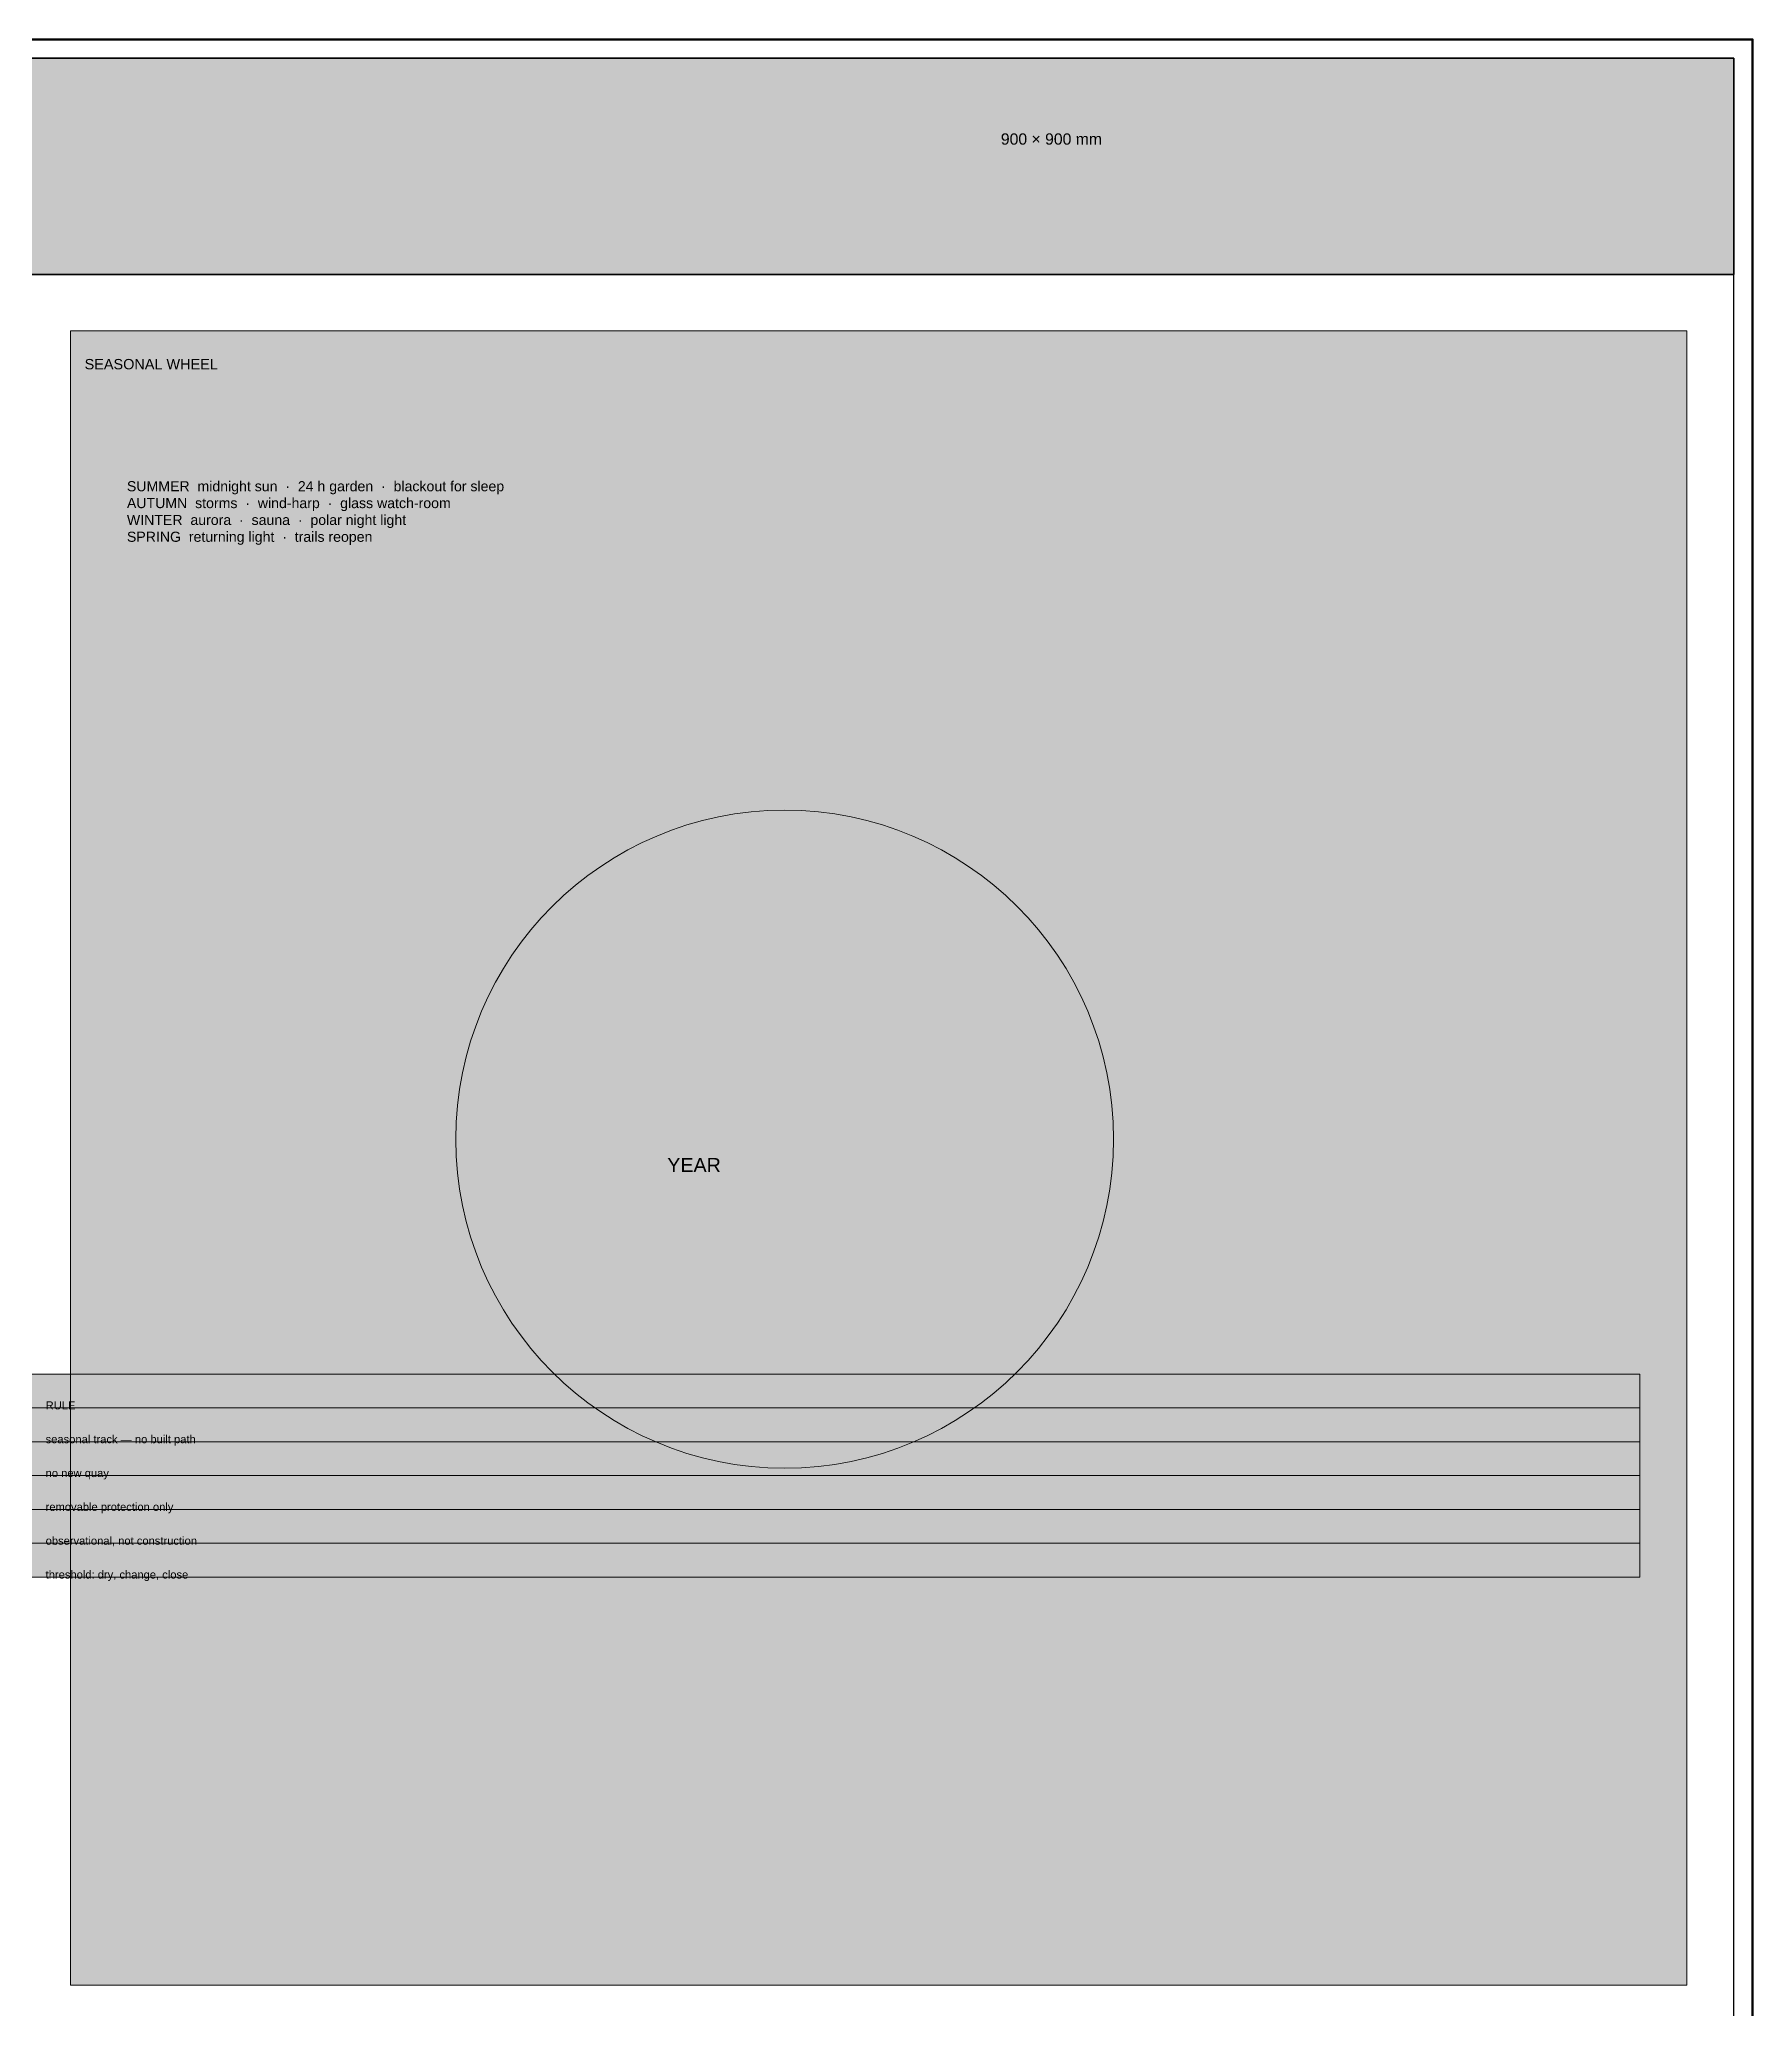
# Model space of a CAD drawing. Header units: millimetres. Extents: x 0 to 4200, y -1100 to 900.
# Drawn here: x 2735.4 to 3100, y -619 to -200 of the extents above; entities that cross this region are included whole.
import ezdxf

# ---------------------------------------------------------------- set-up
doc = ezdxf.new("R2010")
doc.units = ezdxf.units.MM
for name, color, linetype, lineweight, true_color in [('A-ANNO', 7, 'Continuous', 18, 0x20242a), ('A-HATCH', 7, 'Continuous', 9, 0xb4bac0), ('A-SHEET', 7, 'Continuous', 50, 0x142030), ('A-TABLE', 7, 'Continuous', 13, 0x20242a), ('A-TITL', 7, 'Continuous', 35, 0x142030)]:
    doc.layers.add(name, color=color, linetype=linetype, lineweight=lineweight, true_color=true_color)
doc.styles.add('ANNO', font='Arial.ttf')
doc.styles.add('TITLE', font='Arial.ttf')

msp = doc.modelspace()

# ---------------------------------------------------------------- hatches: boundary and pattern name
at = {"layer": 'A-HATCH', "true_color": 0x142030}
h = msp.add_hatch(color=7, dxfattribs=at)
h.dxf.hatch_style = 1
h.paths.add_polyline_path([(2204, -250), (3096, -250), (3096, -204), (2204, -204)])
at = {"layer": 'A-HATCH', "true_color": 0xfcfdfe}
h = msp.add_hatch(color=7, dxfattribs=at)
h.dxf.hatch_style = 1
h.paths.add_polyline_path([(2742, -614), (3086, -614), (3086, -262), (2742, -262)])
at = {"layer": 'A-HATCH', "true_color": 0x142030}
h = msp.add_hatch(color=7, dxfattribs=at)
h.dxf.hatch_style = 1
h.paths.add_polyline_path([(2224, -491.2), (3076, -491.2), (3076, -484), (2224, -484)])
at = {"layer": 'A-HATCH', "true_color": 0xffffff}
h = msp.add_hatch(color=7, dxfattribs=at)
h.dxf.hatch_style = 1
h.paths.add_polyline_path([(2224, -498.4), (3076, -498.4), (3076, -491.2), (2224, -491.2)])
at = {"layer": 'A-HATCH', "true_color": 0xf5ecd6}
h = msp.add_hatch(color=7, dxfattribs=at)
h.dxf.hatch_style = 1
h.paths.add_polyline_path([(2224, -505.6), (3076, -505.6), (3076, -498.4), (2224, -498.4)])
at = {"layer": 'A-HATCH', "true_color": 0xffffff}
h = msp.add_hatch(color=7, dxfattribs=at)
h.dxf.hatch_style = 1
h.paths.add_polyline_path([(2224, -512.8), (3076, -512.8), (3076, -505.6), (2224, -505.6)])
at = {"layer": 'A-HATCH', "true_color": 0xf5ecd6}
h = msp.add_hatch(color=7, dxfattribs=at)
h.dxf.hatch_style = 1
h.paths.add_polyline_path([(2224, -520), (3076, -520), (3076, -512.8), (2224, -512.8)])
at = {"layer": 'A-HATCH', "true_color": 0xffffff}
h = msp.add_hatch(color=7, dxfattribs=at)
h.dxf.hatch_style = 1
h.paths.add_polyline_path([(2224, -527.2), (3076, -527.2), (3076, -520), (2224, -520)])

# ---------------------------------------------------------------- linework, layer by layer
at = {"layer": 'A-ANNO', "true_color": 0x142030}
msp.add_circle((2894, -434), 70, dxfattribs=at)
at = {"layer": 'A-SHEET', "lineweight": 70, "true_color": 0x142030}
msp.add_lwpolyline([(2200, -1100), (3100, -1100), (3100, -200), (2200, -200)], close=True, dxfattribs=at)
at = {"layer": 'A-SHEET', "lineweight": 25, "true_color": 0x142030}
msp.add_lwpolyline([(2204, -1096), (3096, -1096), (3096, -204), (2204, -204)], close=True, dxfattribs=at)
at = {"layer": 'A-SHEET', "lineweight": 13, "true_color": 0xb4bac0}
msp.add_lwpolyline([(2742, -614), (3086, -614), (3086, -262), (2742, -262)], close=True, dxfattribs=at)
at = {"layer": 'A-SHEET', "lineweight": 9, "true_color": 0xb4bac0}
for points in [[(2224, -491.2), (3076, -491.2), (3076, -484), (2224, -484)], [(2224, -498.4), (3076, -498.4), (3076, -491.2), (2224, -491.2)], [(2224, -505.6), (3076, -505.6), (3076, -498.4), (2224, -498.4)], [(2224, -512.8), (3076, -512.8), (3076, -505.6), (2224, -505.6)], [(2224, -520), (3076, -520), (3076, -512.8), (2224, -512.8)], [(2224, -527.2), (3076, -527.2), (3076, -520), (2224, -520)]]:
    msp.add_lwpolyline(points, close=True, dxfattribs=at)
at = {"layer": 'A-TITL'}
msp.add_lwpolyline([(2204, -250), (3096, -250), (3096, -204), (2204, -204)], close=True, dxfattribs=at)

# ---------------------------------------------------------------- texts
at = {"layer": 'A-ANNO', "color": 7, "true_color": 0x142030, "attachment_point": 1, "style": 'TITLE'}
for s, insert, char_height, width in [('SEASONAL WHEEL', (2745, -268), 2.2, 338), ('YEAR', (2869, -438), 3, 50)]:
    msp.add_mtext(s, dxfattribs=dict(at, insert=insert, char_height=char_height, width=width))
at = {"layer": 'A-ANNO', "color": 7, "true_color": 0x20242a, "insert": (2754, -294), "char_height": 2.15, "width": 320, "attachment_point": 1, "style": 'ANNO'}
msp.add_mtext('SUMMER  midnight sun  ·  24 h garden  ·  blackout for sleep\\PAUTUMN  storms  ·  wind-harp  ·  glass watch-room\\PWINTER  aurora  ·  sauna  ·  polar night light\\PSPRING  returning light  ·  trails reopen', dxfattribs=at)
at = {"layer": 'A-TABLE', "color": 7, "true_color": 0xffffff, "insert": (2736.7, -489.8), "char_height": 1.7, "width": 338.8, "attachment_point": 1, "style": 'ANNO'}
msp.add_mtext('RULE', dxfattribs=at)
at = {"layer": 'A-TABLE', "color": 7, "true_color": 0x20242a, "char_height": 1.7, "width": 338.8, "attachment_point": 1, "style": 'ANNO'}
for s, insert in [('seasonal track — no built path', (2736.7, -497)), ('no new quay', (2736.7, -504.2)), ('removable protection only', (2736.7, -511.4)), ('observational, not construction', (2736.7, -518.6)), ('threshold: dry, change, close', (2736.7, -525.8))]:
    msp.add_mtext(s, dxfattribs=dict(at, insert=insert))
at = {"layer": 'A-TITL', "color": 7, "true_color": 0xc8d2dc, "insert": (2940, -220), "char_height": 2.4, "width": 140, "attachment_point": 1, "style": 'ANNO'}
msp.add_mtext('900 × 900 mm', dxfattribs=at)

doc.saveas('drawing.dxf')
